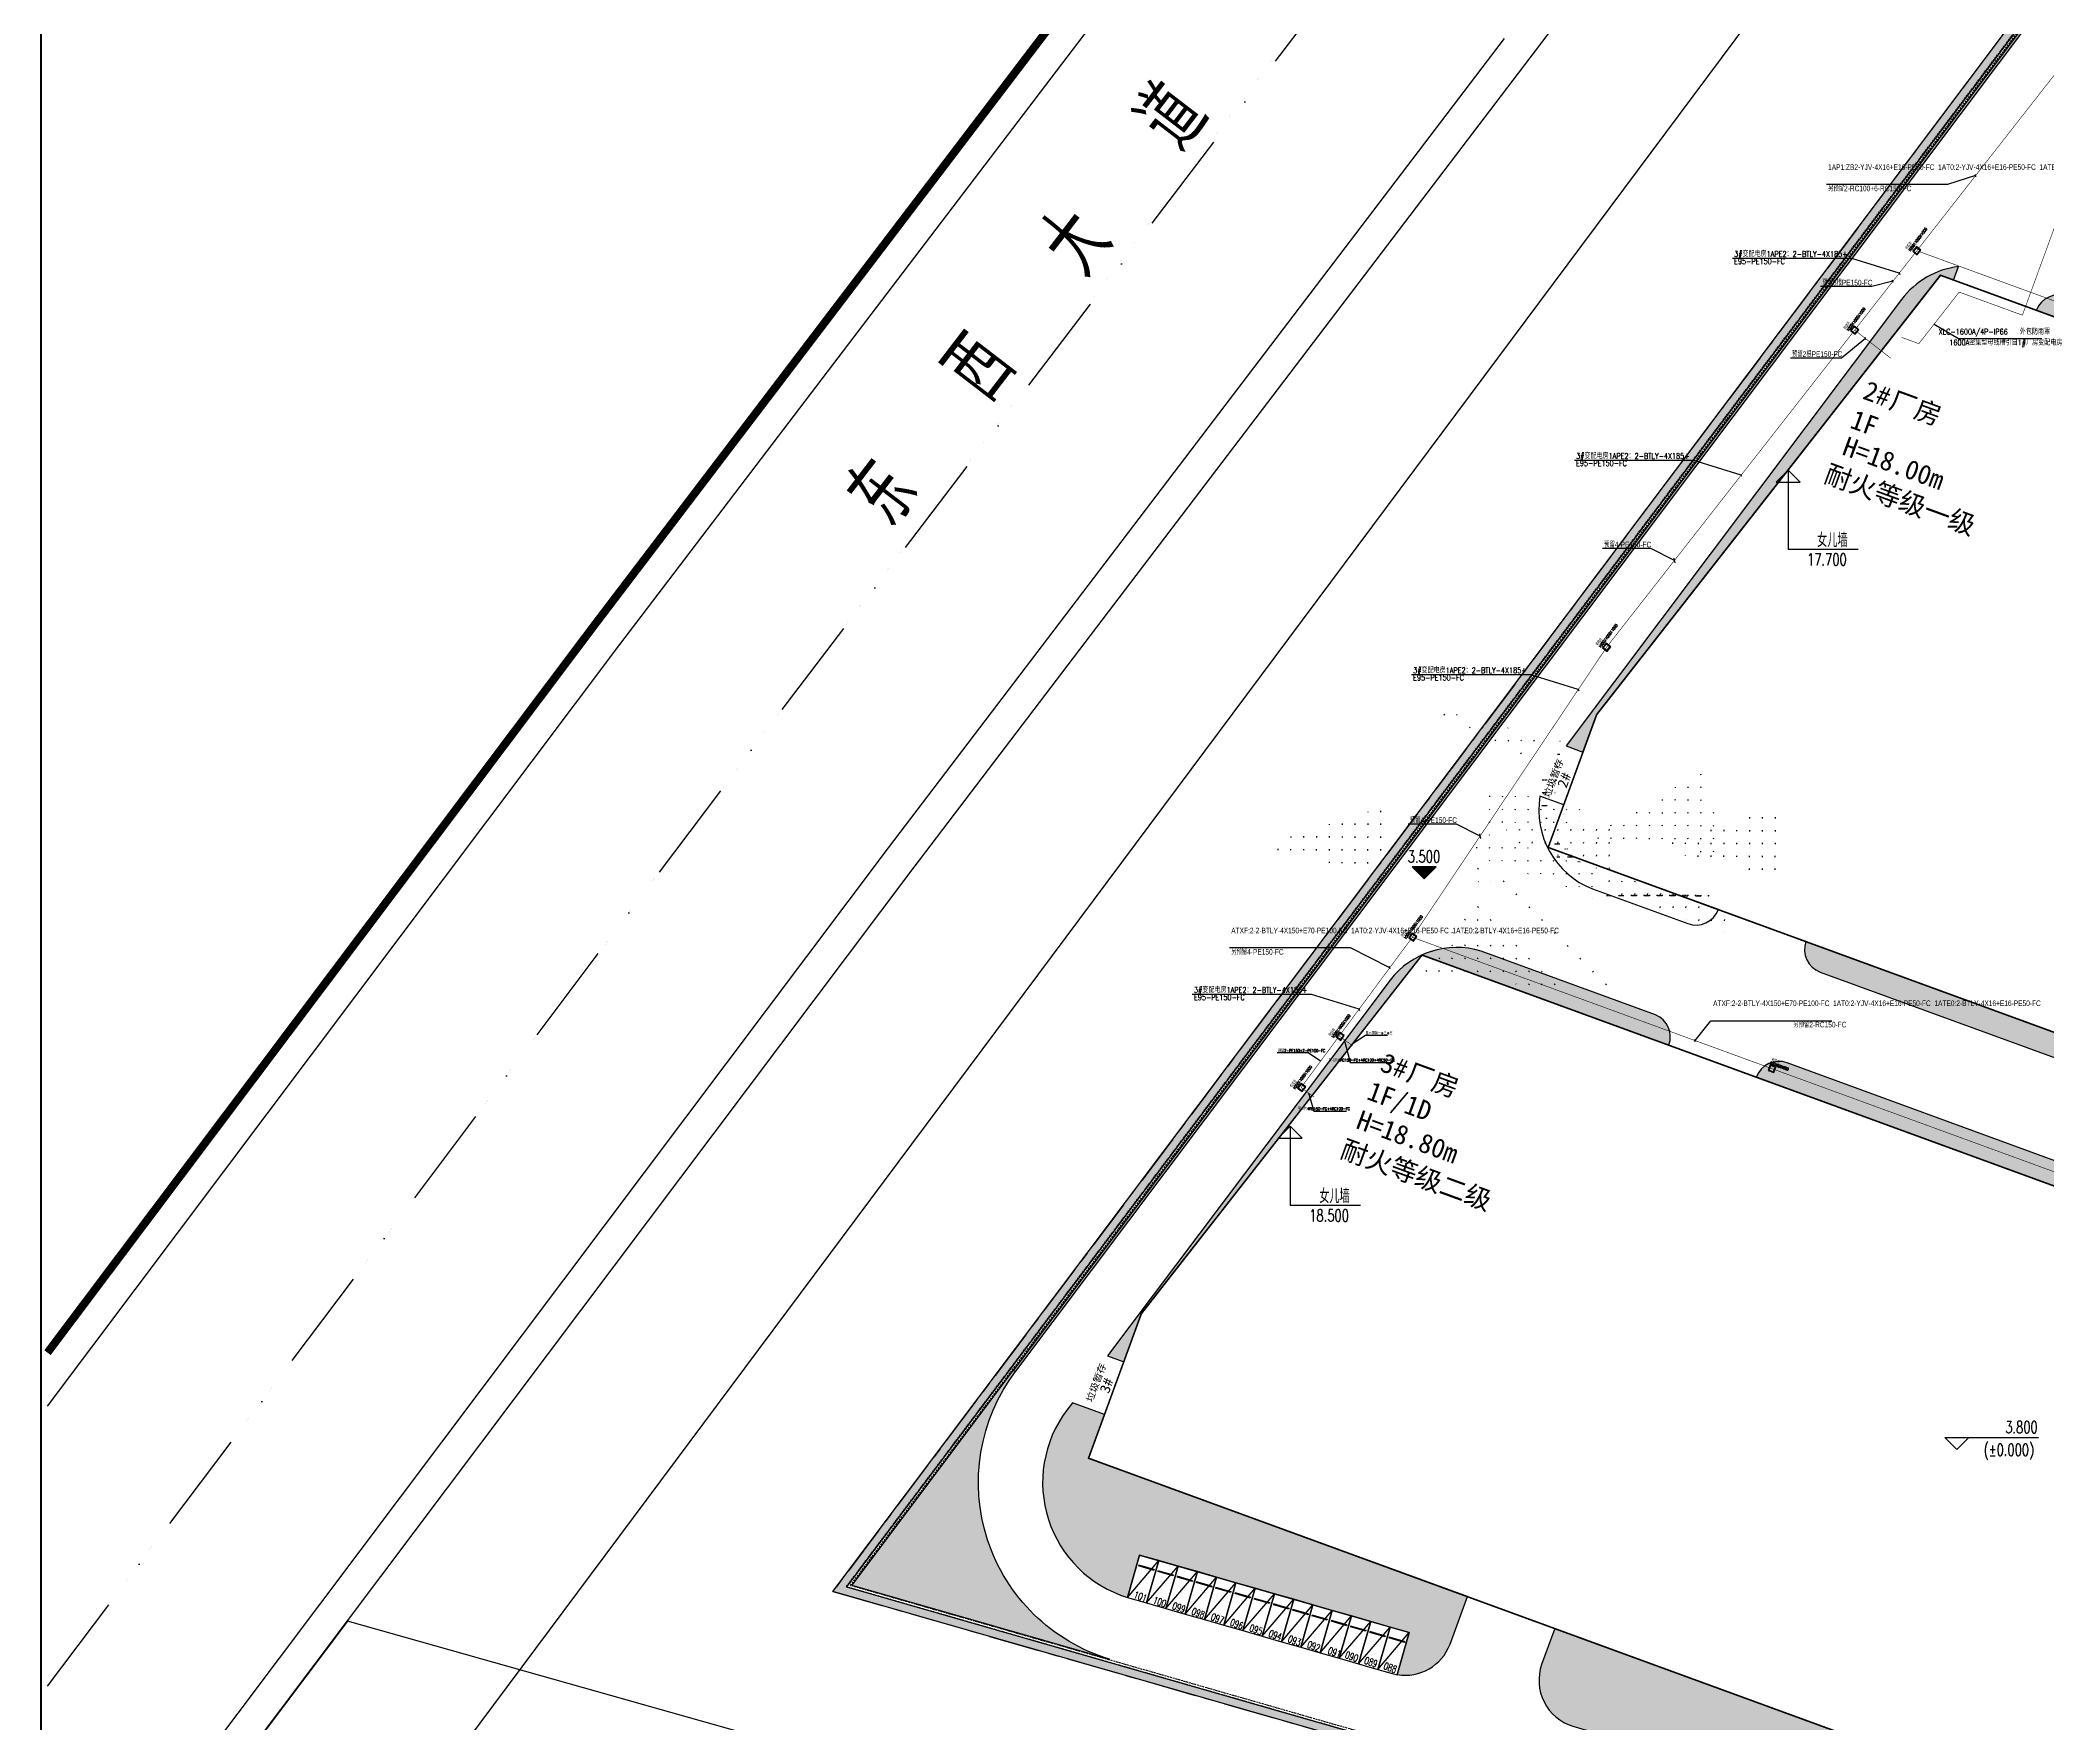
# Model space of a CAD drawing. Extents: x 40587477144 to 40590102100, y 3379967887 to 3381819730.
# Drawn here: x 40587952448 to 40588202806, y 3380168510 to 3380378443 of the extents above; entities that cross this region are included whole.
import ezdxf
from ezdxf.enums import TextEntityAlignment as Align

# ---------------------------------------------------------------- set-up
doc = ezdxf.new("R2010")
doc.units = 0
doc.header["$LTSCALE"] = 1000
doc.header["$MEASUREMENT"] = 0
for name, pattern in [('CENTER', [50.800000000000004, 31.75, -6.35, 6.35, -6.35]), ('DASH', [0.35, 0.25, -0.1]), ('DASHDOT', [25.399999999999995, 12.7, -6.349999999999999, 0, -6.349999999999999]), ('PHANTOM2', [31.749999999999986, 15.875, -3.174999999999999, 3.174999999999999, -3.174999999999999, 3.174999999999999, -3.174999999999999])]:
    doc.linetypes.add(name, pattern=pattern)
doc.layers.get('Defpoints').update_dxf_attribs({"color": 210})
for name, color, linetype in [('0-cxFrame', 155, 'Continuous'), ('0-HX', 1, 'Continuous'), ('00-HLBJ', 5, 'Continuous'), ('A-Car', 155, 'Continuous'), ('A-CURTAIN', 84, 'Continuous'), ('A-LIN-V', 9, 'Continuous'), ('A-SFCE', 30, 'Continuous'), ('AS-WALL', 40, 'Continuous'), ('CABLETRAY_DIM', 3, 'Continuous'), ('DIM-照明', 3, 'Continuous'), ('DIM-箱柜', 3, 'Continuous'), ('JT-路缘石线', 5, 'Continuous'), ('JT-道路中心线', 1, 'DASHDOT'), ('JT-道路名称', 7, 'Continuous'), ('JT-道路红线', 7, 'Continuous'), ('PUB_TEXT', 7, 'Continuous'), ('TEL_TEXT', 7, 'Continuous'), ('WIRE-照明', 1, 'Continuous'), ('YD-规划单元', 6, 'PHANTOM2'), ('建-文字', 7, 'Continuous'), ('建-标高', 3, 'Continuous'), ('总-标高', 3, 'Continuous'), ('电气', 7, 'Continuous'), ('高压线', 210, 'Continuous')]:
    doc.layers.add(name, color=color, linetype=linetype)
doc.layers.add('0-cxText', color=131, linetype='Continuous', lineweight=25)
doc.styles.add('_TEL_DIM', font='SIMPLEX', dxfattribs={"width": 0.8, "height": 3.5, "bigfont": 'HZTXT'})
doc.styles.add('A-STANDARD', font='SIMPLEX', dxfattribs={"bigfont": 'GBCBIG'})
doc.styles.add('cx_tuming', font='simhei.ttf')
doc.styles.add('cx_tuqian1', font='')
doc.styles.add('HZTXT5', font='aa.shx', dxfattribs={"width": 0.7, "bigfont": 'hztxt.shx'})
doc.styles.get("Standard").update_dxf_attribs({"font": 'GBENOR', "width": 0.7, "bigfont": 'GBCBIG'})
doc.styles.add('黑体', font='simhei.ttf', dxfattribs={"height": 12})
doc.styles.get('cx_tuqian1').set_extended_font_data('SimSun')
pattern_1 = [(19.99999999999998, (440.107795715332, 194.2398300170898), (956.275963936384, 2050.740422578524), [240, -48, 64, -48, 240, -960]), (19.99999999999998, (348.5154342651367, 211.9834671020508), (956.275963936384, 2050.740422578524), [160, -120, 240, -120, 160, -800]), (19.99999999999998, (655.8504104614258, 1004.918022155762), (956.275963936384, 2050.740422578524), [200, -80, 200, -1120]), (19.99999999999998, (-205.3501281738281, 1032.003547668457), (956.275963936384, 2050.740422578524), [80, -160, 80, -1280]), (110, (-54.99931335449219, 1086.72677230835), (-2050.740422578524, 956.275963936384), [143.9999999999999, -1456]), (110, (724.3924865722656, 348.7915229797363), (-2050.740422578524, 956.275963936384), [159.9999999999999, -1440]), (110, (881.3766403198242, 1087.002857208252), (-2050.740422578524, 956.275963936384), [159.9999999999999, -1440]), (65.00000000000001, (925.3208694458008, 404.8966331481934), (-547.2322293314808, 1503.508193286057), [160, -2102.7416992]), (154.9999999999999, (534.4087371826172, 262.6162528991699), (-1503.508193286057, -547.2322293314808), [160, -2102.741699199999]), (83.43494882, (877.4794540405273, 395.9972076416016), (-547.2322292444445, 1503.508193285503), [160, -3417.7087632]), (95.96375653, (799.5678939819336, 376.1531410217285), (-547.2322291846804, 1503.508193052025), [159.9999999999999, -6436.969001599999]), (95.96375653, (956.5520477294922, 1114.364471435547), (-547.2322291846804, 1503.508193052025), [128, -6468.969001599999]), (95.96375653, (-24.92916107177734, 1097.671417236328), (-547.2322291846804, 1503.508193052025), [112, -6484.969001599998]), (124.03624347, (649.2170791625977, 321.4299125671387), (-547.2322292935037, 1503.508193012417), [160, -6436.9690016]), (124.03624347, (806.2012252807617, 1059.641246795654), (-547.2322292935037, 1503.508193012417), [128, -6468.9690016]), (124.03624347, (-85.06947326660156, 1075.782127380371), (-547.2322292935037, 1503.508193012417), [112, -6484.9690016]), (136.5650512, (576.7778244018555, 286.5507621765137), (-547.2322299226216, 1503.508193038666), [159.9999999999999, -3417.706876319999])]

# ---------------------------------------------------------------- blocks, each defined once
blk = doc.blocks.new('GGRrrrr')
at = {"layer": 'A-CURTAIN'}
h = blk.add_hatch(dxfattribs=at)
h.set_pattern_fill('草坪或沼泽', color=0, scale=400, angle=19.99999999999998)
h.set_pattern_definition(pattern_1)
h.paths.add_polyline_path([(1393117.320922852, 618300.9193000793), (1393292.936767578, 540880.4741477966), (1330517.002159119, 532866.5696678162), (1241737.975387573, 527102.5202484131), (1161598.890319824, 521245.7613601685), (1240382.850791931, 783371.5528144836), (1244595.073738098, 797109.7279624939), (1261185.678756714, 852563.1131820679), (1335771.367614746, 847453.3053207397), (1355485.375518799, 842594.5098495483), (1380777.422203064, 840861.7712898254), (1392639.610717773, 828900.035358429), (1392845.235137939, 738250.2696037292), (1391845.237701416, 738248.0012702942), (1391806.246421814, 755447.9559936523), (1391306.45426178, 755446.8222770691), (1391785.831069946, 764447.9511528015), (1391640.544288635, 828487.3259391785), (1380332.88168335, 839889.8824043274), (1355330.389472961, 841602.7838134766), (1335616.381584167, 846461.5792884827), (1261914.650527954, 851510.8278846741), (1245552.140869141, 796819.8416023254), (1241339.732727051, 783081.0626220703), (1162974.660324097, 522348.9729347229), (1241669.135520935, 528100.1562232971), (1330421.199440002, 533862.4550628662), (1392290.937599182, 541760.6755371094), (1392117.323532104, 618298.6509666443)])
h.paths.add_polyline_path([(1393076.15146637, 636450.5321846008), (1392076.154045105, 636448.2638511658), (1392062.989784241, 641998.404788971), (1391563.607894897, 641997.2195243835), (1392041.628883362, 650998.2749595642), (1391886.520614624, 720048.3890342712), (1392886.518035889, 720050.6573638916)])
h = blk.add_hatch(dxfattribs=at)
h.set_pattern_fill('草坪或沼泽', color=0, scale=400, angle=19.99999999999998)
h.set_pattern_definition([(19.99999999999998, (440.107795715332, 194.2398300170898), (956.2759639363836, 2050.740422578524), [240, -48, 64, -48, 240, -960]), (19.99999999999998, (348.5154342651367, 211.9834671020508), (956.2759639363836, 2050.740422578524), [160, -120, 240, -120, 160, -800]), (19.99999999999998, (655.8504104614258, 1004.918022155762), (956.2759639363836, 2050.740422578524), [200, -80, 200, -1120]), (19.99999999999998, (-205.3501281738281, 1032.003547668457), (956.2759639363836, 2050.740422578524), [80, -160, 80, -1280]), (110, (-54.99931335449219, 1086.72677230835), (-2050.740422578524, 956.2759639363836), [143.9999999999999, -1456]), (110, (724.3924865722656, 348.7915229797363), (-2050.740422578524, 956.2759639363836), [159.9999999999999, -1440]), (110, (881.3766403198242, 1087.002857208252), (-2050.740422578524, 956.2759639363836), [159.9999999999999, -1440]), (65.00000000000001, (925.3208694458008, 404.8966331481934), (-547.2322293314807, 1503.508193286057), [160, -2102.7416992]), (154.9999999999999, (534.4087371826172, 262.6162528991699), (-1503.508193286057, -547.2322293314807), [160, -2102.741699199999]), (83.43494882, (877.4794540405273, 395.9972076416016), (-547.2322292444445, 1503.508193285503), [160, -3417.7087632]), (95.96375653, (799.5678939819336, 376.1531410217285), (-547.2322291846804, 1503.508193052025), [159.9999999999999, -6436.969001599999]), (95.96375653, (956.5520477294922, 1114.364471435547), (-547.2322291846804, 1503.508193052025), [128, -6468.969001599999]), (95.96375653, (-24.92916107177734, 1097.671417236328), (-547.2322291846804, 1503.508193052025), [112, -6484.969001599998]), (124.03624347, (649.2170791625977, 321.4299125671387), (-547.2322292935037, 1503.508193012417), [160, -6436.9690016]), (124.03624347, (806.2012252807617, 1059.641246795654), (-547.2322292935037, 1503.508193012417), [128, -6468.9690016]), (124.03624347, (-85.06947326660156, 1075.782127380371), (-547.2322292935037, 1503.508193012417), [112, -6484.9690016]), (136.5650512, (576.7778244018555, 286.5507621765137), (-547.232229922622, 1503.508193038667), [159.9999999999999, -3417.706876319999])])
edge = h.paths.add_edge_path()
edge.add_line((1391002.783584595, 755446.1334381104), (1391033.862896324, 755969.2298610318))
edge.add_line((1391033.86289978, 755969.2298622131), (1391484.60933056, 764440.2374043328))
edge.add_line((1391484.609329224, 764440.2374038696), (1391240.917746339, 828322.242167785))
edge.add_line((1391240.917747498, 828322.2421684265), (1380155.065434195, 839501.1268444082))
edge.add_line((1380155.065429688, 839501.1268424988), (1355268.395031075, 841206.093397873))
edge.add_line((1355268.39503479, 841206.0933990479), (1335554.387081419, 846064.8888675765))
edge.add_line((1335554.387077332, 846064.8888664246), (1262206.239214119, 851089.9137592164))
edge.add_line((1262206.239219666, 851089.9137611389), (1173161.430034699, 554852.1791891612))
edge.add_line((1173161.430030823, 554852.1791877747), (1173522.489795612, 554879.6278408373))
edge.add_line((1173522.4897995, 554879.6278419495), (1259298.694751966, 840247.1814245735))
edge.add_line((1259298.694747925, 840247.1814231873), (1260664.251583645, 840250.287743258))
edge.add_line((1260664.251579285, 840250.2877464294), (1260650.720505403, 845748.0085758491))
edge.add_line((1260650.72051239, 845748.0085716248), (1335651.042472096, 845918.1516353745))
edge.add_line((1335651.042472839, 845918.151638031), (1335663.543034486, 840420.7167655955))
edge.add_line((1335663.543029785, 840420.7167663574), (1342663.498677632, 840436.620142065))
edge.add_line((1342663.498680115, 840436.6201400757), (1342656.698541388, 843434.4194341273))
edge.add_line((1342656.698539734, 843434.4194335938), (1345656.684828249, 843441.2245361431))
edge.add_line((1345656.684829712, 843441.2245368958), (1345663.514863657, 840443.5152480957))
edge.add_line((1345663.514862061, 840443.515247345), (1365660.002805453, 840488.87754378))
edge.add_line((1365660.002807617, 840488.8775444031), (1374552.106933233, 839873.2337869616))
edge.add_arc((1367357.655082703, 824128.4532546997), 17310.63983173795, 5.5802626876526915, 65.44234737564938, ccw=False)
edge.add_line((1384586.259040833, 825811.7408561707), (1385552.940604924, 825812.0992239242))
edge.add_line((1385552.940605164, 825812.0992240906), (1390246.63666195, 825822.7249858105))
edge.add_line((1390246.636665344, 825822.72498703), (1390404.911168448, 755445.2751032704))
edge.add_line((1390404.911170959, 755445.2751045227), (1391002.783589707, 755446.1334401162))
h = blk.add_hatch(dxfattribs=at)
h.set_pattern_fill('草坪或沼泽', color=0, scale=400, angle=19.99999999999998)
h.set_pattern_definition(pattern_1)
edge = h.paths.add_edge_path()
edge.add_line((1213241.468276978, 651742.6384086609), (1213230.245631259, 656690.0771190752))
edge.add_line((1213230.245628357, 656690.0771179199), (1234555.110030854, 722941.168785134))
edge.add_line((1234555.110023499, 722941.1687889099), (1236280.014089942, 722945.0815126264))
edge.add_line((1236280.014099121, 722945.0815086365), (1236275.950220798, 724736.6308973046))
edge.add_arc((1241091.393806458, 715405.9554367065), 10500.00008225838, 117.2976864888419, 163.2701943690267)
edge.add_line((1231035.828521729, 718428.4722938538), (1210989.765795253, 651737.5307025709))
edge.add_line((1210989.765800476, 651737.5307044983), (1213241.468278664, 651742.6384090135))
h = blk.add_hatch(dxfattribs=at)
h.set_pattern_fill('草坪或沼泽', color=0, scale=400, angle=19.99999999999998)
h.set_pattern_definition(pattern_1)
edge = h.paths.add_edge_path()
edge.add_line((1286673.192825317, 726009.3791160583), (1250273.286475942, 725926.8104894941))
edge.add_arc((1250280.396728516, 722926.0861434937), 3000.732772074907, 90.13576314297943, 179.1608408723139)
edge.add_line((1247279.985809326, 722970.0335731506), (1289679.876683383, 723066.212411882))
edge.add_arc((1286679.696029663, 723008.6534385681), 3000.732725771154, 1.099094388058252, 90.12417214740054)
h = blk.add_hatch(dxfattribs=at)
h.set_pattern_fill('草坪或沼泽', color=0, scale=400, angle=19.99999999999998)
h.set_pattern_definition(pattern_1)
edge = h.paths.add_edge_path()
edge.add_arc((1220429.906616211, 646659.3443145752), 10502.36725285113, 190.5551207995654, 269.0246204464354)
edge.add_line((1220251.127334595, 636158.4988288879), (1232876.804333863, 636187.1385668392))
edge.add_arc((1232869.683876038, 639187.8729019165), 3000.742783217569, 270.1359572156081, 359.1610467982657)
edge.add_line((1235870.104980469, 639143.9361076355), (1213270.16315967, 639092.6709738355))
edge.add_line((1213270.163154602, 639092.6709747314), (1213257.346861058, 644742.6564221524))
edge.add_line((1213257.346862793, 644742.6564216614), (1210105.248521833, 644735.5062795302))
h = blk.add_hatch(dxfattribs=at)
h.set_pattern_fill('草坪或沼泽', color=0, scale=400, angle=19.99999999999998)
h.set_pattern_definition(pattern_1)
edge = h.paths.add_edge_path()
edge.add_arc((1286869.555404663, 639310.375164032), 3000.732495473213, 270.1357585763391, 359.160846078512)
edge.add_line((1289869.966064453, 639266.4280128479), (1247470.075112538, 639170.2491647773))
edge.add_arc((1250482.251991272, 639240.0633735657), 3012.985823415574, 181.3277252892525, 269.8959363115104)
edge.add_line((1250476.779647827, 636227.0825157166), (1286876.665432227, 636309.6510913904))
h = blk.add_hatch(dxfattribs=at)
h.set_pattern_fill('草坪或沼泽', color=0, scale=400, angle=19.99999999999998)
h.set_pattern_definition(pattern_1)
edge = h.paths.add_edge_path()
edge.add_line((1185748.074562073, 560630.0388450623), (1185733.640342871, 566993.2914012733))
edge.add_line((1185733.640342712, 566993.2914009094), (1203143.912731761, 621069.6545047899))
edge.add_line((1203143.912742615, 621069.6545028687), (1235910.93553076, 621144.0030057082))
edge.add_arc((1232910.943313599, 621137.1773109436), 2999.999985297673, 0.1303612998922534, 87.61311056244813)
edge.add_line((1233035.884391785, 624134.5744552612), (1209907.398558564, 624081.9055503625))
edge.add_arc((1210514.833221436, 613566.1014328003), 10533.33342763112, 93.30595849659449, 162.2692528149877)
edge.add_line((1200481.852256775, 616773.9675941467), (1193114.388335245, 592268.2086978712))
edge.add_line((1193114.388336182, 592268.2086982727), (1183603.077510351, 560625.1731884984))
edge.add_line((1183603.077507019, 560625.1731872559), (1185748.074572494, 560630.0388427951))
h = blk.add_hatch(dxfattribs=at)
h.set_pattern_fill('草坪或沼泽', color=0, scale=400, angle=19.99999999999998)
h.set_pattern_definition(pattern_1)
edge = h.paths.add_edge_path()
edge.add_line((1287040.806640625, 624256.8511352539), (1250504.113560064, 624177.0929171236))
edge.add_arc((1250510.89805603, 621177.1005744934), 3000.000015930785, 90.12957437084302, 180.1295743348205)
edge.add_line((1247510.905708313, 621170.3160820007), (1289910.796650928, 621266.4949332544))
edge.add_arc((1286910.804420471, 621259.6692237854), 2999.999999915158, 0.1303615983810036, 87.51636267160562)
h = blk.add_hatch(dxfattribs=at)
h.set_pattern_fill('草坪或沼泽', color=0, scale=400, angle=19.99999999999998)
h.set_pattern_definition(pattern_1)
edge = h.paths.add_edge_path()
edge.add_line((1173512.305244446, 554845.7449989319), (1173155.085936737, 554831.0713842202))
edge.add_line((1173155.0859375, 554831.0713844299), (1163524.968235145, 522790.2575555341))
edge.add_line((1163524.968238831, 522790.2575569153), (1188194.999978613, 524593.2033733372))
edge.add_line((1188194.999977112, 524593.2033729553), (1196898.305926643, 525229.2620976403))
edge.add_arc((1195519.698471069, 548182.0357627869), 22994.13789069359, 163.1539962715134, 273.4372146258146, ccw=False)
h = blk.add_hatch(dxfattribs=at)
h.set_pattern_fill('草坪或沼泽', color=0, scale=400, angle=19.99999999999998)
h.set_pattern_definition(pattern_1)
edge = h.paths.add_edge_path()
edge.add_line((1185763.953125, 553630.0568504333), (1181497.566036912, 553620.3790911356))
edge.add_line((1181497.56603241, 553620.3790893555), (1181163.316101037, 552508.3680380676))
edge.add_arc((1195532.515228271, 548191.2631492615), 15003.70881224868, 163.2775469475754, 272.9902600297627)
edge.add_line((1196315.20161438, 533207.983127594), (1195914.317433031, 538693.353841225))
edge.add_line((1195914.317428589, 538693.3538398743), (1230821.221517936, 541244.4351195028))
edge.add_line((1230821.22151947, 541244.4351196289), (1231217.218756597, 535825.9330934063))
edge.add_line((1231217.21875, 535825.9330940247), (1231219.128530798, 535799.8013059333))
edge.add_arc((1230091.420585632, 541693.2821273804), 6000.403436568175, 280.8325127464313, 359.2841170360192)
edge.add_line((1236091.355659485, 541618.3119468689), (1236076.986068722, 547944.4649811573))
edge.add_line((1236076.986068726, 547944.4649810791), (1185777.108986019, 547830.3659859998))
edge.add_line((1185777.108985901, 547830.3659858704), (1185763.953120482, 553630.0568484234))
h = blk.add_hatch(dxfattribs=at)
h.set_pattern_fill('草坪或沼泽', color=0, scale=400, angle=19.99999999999998)
h.set_pattern_definition(pattern_1)
edge = h.paths.add_edge_path()
edge.add_arc((1287086.611854553, 542474.2940864563), 3002.944574341888, 271.8572850416933, 359.9882297803063)
edge.add_line((1290089.556358337, 542473.677192688), (1290076.840876741, 548066.6175288585))
edge.add_line((1290076.84085083, 548066.617527008), (1247676.955272955, 547970.7161664492))
edge.add_line((1247676.955276489, 547970.7161712646), (1247687.75114993, 543196.960539914))
edge.add_arc((1253679.12134552, 543301.8079109192), 5992.287504082803, 181.0025584380961, 272.842281492802)
edge.add_line((1253976.259872437, 537316.8920173645), (1287183.937472948, 539472.9270909346))
edge = h.paths.add_edge_path()
edge.add_line((1329616.456428528, 542227.8923683167), (1341359.964062779, 543727.0552054652))
edge.add_arc((1341073.685401917, 546723.1906356812), 3009.781217659443, 275.4580023213756, 357.3877285112058)
edge.add_line((1344080.338951111, 546586.0140037537), (1344076.702546852, 548189.1094326916))
edge.add_line((1344076.702545166, 548189.1094322205), (1301676.806858308, 548096.0561051675))
edge.add_line((1301676.806861877, 548096.0561065674), (1301686.987860365, 543605.704719515))
edge.add_arc((1304689.737319946, 543616.8256759644), 3002.77005395695, 180.2121991850287, 271.7484849628892)
edge.add_line((1304781.358085632, 540615.4537162781), (1329616.456429699, 542227.8923684977))
at = {"layer": 'A-CURTAIN', "color": 0}
blk.add_line((1188194.999992371, 524652.3215293884), (1188194.999977112, 524593.2033729553), dxfattribs=at)
for points in [[(1241737.975387573, 527102.5202484131), (1161598.890319824, 521245.7613601685), (1240382.850791931, 783371.5528144836)], [(1241339.732727051, 783081.0626220703), (1162974.660324097, 522348.9729347229), (1241669.135520935, 528100.1562232971)], [(1262206.239219666, 851089.9137611389), (1173161.430030823, 554852.1791877747), (1173522.4897995, 554879.6278419495), (1259298.694747925, 840247.1814231873)]]:
    blk.add_lwpolyline(points, dxfattribs=at)
for points in [[(1213241.468276978, 651742.6384086609), (1213230.245628357, 656690.0771179199), (1234555.110023499, 722941.1687889099), (1236280.014099121, 722945.0815086365), (1236275.950218201, 724736.630897522, 0.2033273801087603), (1231035.828521729, 718428.4722938538), (1210989.765800476, 651737.5307044983)], [(1286673.192825317, 726009.3791160583), (1250273.286476135, 725926.8104896545, 0.4092385435631795), (1247279.985809326, 722970.0335731506), (1289679.876663208, 723066.2124137878, 0.4092385437160415)], [(1210105.248519897, 644735.5062789917, 0.3564257198133136), (1220251.127334595, 636158.4988288879), (1232876.804328918, 636187.1385650635, 0.4092386039449073), (1235870.104980469, 639143.9361076355), (1213270.163154602, 639092.6709747314), (1213257.346862793, 644742.6564216614), (1210105.248519897, 644735.5062789917)], [(1286876.665435791, 636309.6510925293, 0.4092385933467603), (1289869.966064453, 639266.4280128479), (1247470.075119019, 639170.2491645813, 0.4069131239025187), (1250476.779647827, 636227.0825157166)], [(1185748.074562073, 560630.0388450623), (1185733.640342712, 566993.2914009094), (1203143.912742615, 621069.6545028687), (1235910.935531616, 621144.0030059814, 0.4014032657888819), (1233035.884391785, 624134.5744552612), (1209907.3985672, 624081.9055480957, 0.3103326616780871), (1200481.852256775, 616773.9675941467), (1193114.388336182, 592268.2086982727), (1183603.077507019, 560625.1731872559)], [(1287040.806640625, 624256.8511352539), (1250504.113563538, 624177.092918396, 0.4142135621889499), (1247510.905708313, 621170.3160820007), (1289910.796653748, 621266.494934082, 0.4009131874781764)], [(1185763.953125, 553630.0568504333), (1181497.56603241, 553620.3790893555), (1181163.316101074, 552508.3680381775, 0.5189748700477782), (1196315.20161438, 533207.983127594), (1196315.20161438, 533207.983127594), (1195914.317428589, 538693.3538398743), (1230821.22151947, 541244.4351196289), (1231217.21875, 535825.9330940247), (1231219.12853241, 535799.8013038635, 0.3563377193979856), (1236091.355659485, 541618.3119468689), (1236076.986068726, 547944.4649810791), (1185777.108985901, 547830.3659858704)], [(1287183.937469482, 539472.9270896912, 0.4046909998279155), (1290089.556358337, 542473.677192688), (1290076.84085083, 548066.617527008), (1247676.955276489, 547970.7161712646), (1247687.751121521, 543196.9605369568, 0.423649714596616), (1253976.259872437, 537316.8920173645)]]:
    blk.add_lwpolyline(points, format="xyb", close=True, dxfattribs=at)
blk.add_lwpolyline([(1173512.305244446, 554845.7449989319), (1173155.0859375, 554831.0713844299), (1163524.968238831, 522790.2575569153), (1188194.999977112, 524593.2033729553), (1196898.305923462, 525229.262096405, -0.5221387178512485), (1173512.305244446, 554845.7449989319)], format="xyb", dxfattribs=at)
blk = doc.blocks.new('建筑-停车位-2400x5300')
at = {"color": 0}
blk.add_lwpolyline([(-49.99999999813735, 199.9999999757856), (-50.00000090897083, -5299.999999886379), (2449.999999089167, -5299.999999826774), (2449.999999998137, 200.0000000335276)], close=True, dxfattribs=at)
for points in [[(2449.999999998137, 200.0000000335276), (-50.00000090897083, -5299.999999886379)], [(199.9999990900978, -3953.625492763415), (2199.999999090098, -3953.625492763415)], [(199.9999990900978, -4053.625492763415), (199.9999990900978, -3953.625492763415)], [(199.9999990900978, -4053.625492763415), (2199.999999090098, -4053.625492763415)], [(2199.999999090098, -4053.625492763415), (2199.999999090098, -3953.625492763415)]]:
    blk.add_lwpolyline(points, dxfattribs=at)
blk = doc.blocks.new('G$C29A62568')
at = {"layer": 'A-Car', "color": 8, "extrusion": (7.110402563980044e-08, 1.939792531973538e-07, 0.9999999999999788), "rotation": 163.8498797130952}
for p in [(40588089603.94752, 3380184370.390601, 3541.662203707582), (40588092005.28809, 3380183675.003169, 3541.662239561829), (40588094406.62852, 3380182979.615665, 3541.662275416051), (40588096807.9691, 3380182284.228159, 3541.66231127028), (40588099209.30949, 3380181588.840579, 3541.662347124487), (40588101610.65007, 3380180893.453143, 3541.662382978732), (40588104011.99058, 3380180198.065649, 3541.662418832968), (40588106413.331, 3380179502.678143, 3541.66245468719), (40588108814.67158, 3380178807.290638, 3541.662490541421), (40588111216.01199, 3380178111.903201, 3541.662526395656), (40588113617.35254, 3380177416.515768, 3541.662562249898), (40588116018.69297, 3380176721.128335, 3541.662598104136), (40588118420.03384, 3380176025.7407, 3.402399852618601), (40588120821.37435, 3380175330.353193, 3.402399852616782)]:
    blk.add_blockref('建筑-停车位-2400x5300', p, dxfattribs=at)
blk = doc.blocks.new('55555555555555555555555555555')
at = {"layer": '建-文字', "color": 0, "style": 'A-STANDARD', "width": 0.7058823529411765}
for s, p in [('101', (40588088737.00387, 3380184250.540771)), ('100', (40588091139.91292, 3380183560.592903)), ('099', (40588093542.82198, 3380182870.645033)), ('098', (40588095945.73098, 3380182180.697177)), ('097', (40588098348.64005, 3380181490.749302)), ('096', (40588100751.54911, 3380180800.80143)), ('095', (40588103154.45812, 3380180110.853571)), ('094', (40588105557.36718, 3380179420.905703)), ('093', (40588107960.27628, 3380178730.957824)), ('092', (40588110363.18529, 3380178041.010108)), ('091', (40588112956.099, 3380177281.641963)), ('090', (40588115082.93716, 3380176748.730417)), ('089', (40588117485.84621, 3380176058.782547)), ('088', (40588119888.75526, 3380175368.834669))]:
    blk.add_text(s, height=892.5, rotation=339.9297114345931, dxfattribs=at).set_placement(p)
blk = doc.blocks.new('qd电缆手井')
at = {"layer": '电气', "color": 7}
for p, q in [((-238.6759234107449, 215.8350454529282), (211.3240765892551, 215.8350454529282)), ((-238.6759234107449, -234.1649545470718), (-238.6759234107449, 215.8350454529282)), ((-197.8759234107565, -193.3649545470835), (-197.8759234107565, 175.0350454529398)), ((-197.8759234107565, 175.0350454529398), (170.5240765892668, 175.0350454529398)), ((170.5240765892668, 175.0350454529398), (170.5240765892668, -193.3649545470835)), ((211.3240765892551, 215.8350454529282), (211.3240765892551, -234.1649545470718)), ((211.3240765892551, -234.1649545470718), (-238.6759234107449, -234.1649545470718)), ((170.5240765892668, -193.3649545470835), (-197.8759234107565, -193.3649545470835))]:
    blk.add_line(p, q, dxfattribs=at)
at = {"layer": '电气', "color": 8, "const_width": 30}
blk.add_lwpolyline([(-218.0356704102596, 182.1311835359666), (-218.0356704102596, -214.0751183969551), (191.1155886567431, -214.0751183969551), (191.1155886567431, 195.5777040290996), (-232.9092848057626, 195.5777040290996)], dxfattribs=at)
blk = doc.blocks.new('TK22.A0 L(Dragon)')
at = {"layer": '0-cxFrame', "const_width": 0.5}
blk.add_lwpolyline([(-80, 10), (-1169, 10), (-1169, 831), (-80, 831)], close=True, dxfattribs=at)
at = {"style": '黑体', "flags": 4}
blk.add_attdef('图幅', text='', height=3.3, dxfattribs=at).set_placement((-40, 3), align=Align.RIGHT)
at = {"layer": '0-cxText', "flags": 4}
for tag, height, style, p in [('建设单位', 3.5, 'cx_tuming', (-45, 240)), ('项目名称', 3.5, 'cx_tuming', (-45, 210)), ('子项名称', 3.5, 'cx_tuming', (-45, 180)), ('工程编号', 3.3, 'cx_tuqian1', (-35, 165)), ('图名1', 3.5, 'cx_tuming', (-45, 87)), ('图名2', 3.5, 'cx_tuming', (-45, 79)), ('图名3', 3.5, 'cx_tuming', (-45, 71)), ('出图日期', 3.3, 'cx_tuqian1', (-39, 60)), ('专业', 3.3, 'cx_tuqian1', (-55, 52)), ('图号', 3.3, 'cx_tuqian1', (-55, 44)), ('版次', 3.3, 'cx_tuqian1', (-20, 44))]:
    blk.add_attdef(tag, text='', height=height, dxfattribs=dict(at, style=style)).set_placement(p, align=Align.MIDDLE)
at = {"layer": 'Defpoints', "color": 6, "flags": 4}
for tag, height, style, p in [('tufu', 3.3, '黑体', (-12, 12)), ('dwfname', 4, 'cx_tuqian1', (-80, 3))]:
    blk.add_attdef(tag, text='', height=height, dxfattribs=dict(at, style=style)).set_placement(p, align=Align.RIGHT)

msp = doc.modelspace()

# ---------------------------------------------------------------- hatches: boundary and pattern name
at = {"layer": '建-标高'}
msp.add_hatch(color=8, dxfattribs=at).paths.add_polyline_path([(40588125031.82762, 3380273879.753905), (40588126531.82762, 3380275379.753905), (40588123531.82762, 3380275379.753905)], flags=17)

# ---------------------------------------------------------------- linework, layer by layer
at = {"layer": '0-HX', "linetype": 'CENTER', "ltscale": 0.2}
msp.add_lwpolyline([(40588374373.70446, 3380393980.898591), (40588367371.55781, 3380409302.927993), (40588344233.50639, 3380419662.492842), (40588327409.83178, 3380431029.725266), (40588259176.22743, 3380461579.853973), (40588224457.8989, 3380415266.100388), (40588215760.93867, 3380403827.430825), (40588051310.19777, 3380185028.900704), (40588128542.3989, 3380162853.200386), (40588213851.09889, 3380137607.100389), (40588275532.99889, 3380123451.400389)], close=True, dxfattribs=at)
at = {"layer": '00-HLBJ', "color": 8}
msp.add_lwpolyline([(40588273516.70723, 3380103361.461239), (40588208738.72647, 3380118227.628645), (40588208738.72647, 3380118227.628645), (40588122911.82647, 3380143627.128645), (40588122911.82647, 3380143627.128645), (40588045797.12647, 3380165769.128645), (40588045797.12647, 3380165769.128645), (40587990761.70316, 3380181326.658241), (40587990761.70316, 3380181326.658241), (40587977606.90001, 3380163829.5), (40587977606.90001, 3380163829.5), (40588000055.70001, 3380158223.400001), (40588000055.70001, 3380158223.400001), (40588062190.10002, 3380138734.1), (40588062190.10002, 3380138734.1), (40588137573.40002, 3380118412.200001), (40588137573.40002, 3380118412.200001), (40588166203.70001, 3380110004.700001), (40588166203.70001, 3380110004.700001), (40588178373.60001, 3380106324.800001), (40588178373.60001, 3380106324.800001), (40588181681.80001, 3380105459.5), (40588181681.80001, 3380105459.5), (40588228683.59811, 3380091657.2)], dxfattribs=at)
at = {"layer": 'A-SFCE', "linetype": 'DASH'}
for points in [[(40588297421.67845, 3380186275.2518), (40588274896.56686, 3380124623.454611), (40588214105.07052, 3380138574.811246), (40588128822.27942, 3380163813.243817), (40588052982.28779, 3380185589.19868), (40588216558.6606, 3380403224.398946), (40588225255.99951, 3380414663.566556), (40588259497.00459, 3380460340.577489), (40588326921.93321, 3380430152.515933), (40588343745.60792, 3380418785.283481), (40588361534.81735, 3380410820.547568), (40588366618.76474, 3380408544.319479), (40588373293.57961, 3380393938.554342), (40588351315.52277, 3380333784.059697), (40588347755.68797, 3380325498.369755)], [(40588297139.89675, 3380186378.203611), (40588274705.63725, 3380124975.070877), (40588214181.26199, 3380138865.124507), (40588128906.24356, 3380164101.256846), (40588053483.91479, 3380185757.288075), (40588216797.97619, 3380403043.488082), (40588225495.42977, 3380414482.806521), (40588259593.23772, 3380459968.794543), (40588326775.56367, 3380429889.353124), (40588343599.23837, 3380418522.120672), (40588361412.22539, 3380410546.738856), (40588366392.92683, 3380408316.736924), (40588372969.54214, 3380393925.851067), (40588351036.59865, 3380333894.832758), (40588347480.05086, 3380325616.793515)]]:
    msp.add_lwpolyline(points, dxfattribs=at)
at = {"layer": 'AS-WALL', "color": 20, "true_color": 0xf72408, "const_width": 200.0000000000001}
for points in [[(40588140496.06805, 3380277785.006165), (40588146540.46045, 3380294328.662395), (40588189424.8968, 3380349126.363404), (40588317658.96648, 3380302274.746078), (40588288901.09678, 3380223563.724436)], [(40588089757.16908, 3380219628.731724), (40588083180.85894, 3380201629.203375), (40588257603.73141, 3380137902.038649), (40588282723.98868, 3380206656.82238), (40588124769.27721, 3380264367.177512)]]:
    msp.add_lwpolyline(points, close=True, dxfattribs=at)
at = {"layer": 'CABLETRAY_DIM'}
for p, q in [((40588188638.14802, 3380343050.313205), (40588191648.90913, 3380341234.643461)), ((40588191648.90913, 3380341234.643461), (40588202065.85785, 3380341234.643461))]:
    msp.add_line(p, q, dxfattribs=at)
at = {"layer": 'CABLETRAY_DIM', "const_width": 80}
msp.add_lwpolyline([(40588188603.89463, 3380343070.970055, 1), (40588188672.40141, 3380343029.656355, 1)], format="xyb", close=True, dxfattribs=at)
at = {"layer": 'DIM-照明'}
for p, q in [((40588193802.54687, 3380361561.856452), (40588190279.62894, 3380360450.047133)), ((40588193834.47511, 3380361415.293881), (40588193770.61862, 3380361708.419024)), ((40588190279.62894, 3380360450.047133), (40588175192.32066, 3380360450.047133)), ((40588178359.13615, 3380351222.469582), (40588163475.32736, 3380351222.469582)), ((40588184268.09788, 3380349378.7914), (40588178359.13615, 3380351222.469582)), ((40588183480.71423, 3380348372.677086), (40588180851.4136, 3380347718.895802)), ((40588183512.64247, 3380348226.114515), (40588183448.78598, 3380348519.239657)), ((40588184204.87222, 3380349514.815351), (40588184331.32354, 3380349242.767448)), ((40588180851.4136, 3380347718.895802), (40588174475.40212, 3380347718.895802)), ((40588180067.71926, 3380341239.560222), (40588177073.38937, 3380338811.29314)), ((40588180099.64751, 3380341092.997651), (40588180035.79102, 3380341386.122793)), ((40588177073.38937, 3380338811.29314), (40588170697.37788, 3380338811.29314)), ((40588158651.43861, 3380326040.085079), (40588143767.62982, 3380326040.085079)), ((40588164560.40034, 3380324196.406897), (40588158651.43861, 3380326040.085079)), ((40588164497.17467, 3380324332.430849), (40588164623.626, 3380324060.382945)), ((40588153296.44325, 3380315056.766647), (40588147269.71632, 3380315056.766647)), ((40588156258.95451, 3380313559.542097), (40588153296.44325, 3380315056.766647)), ((40588156322.811, 3380313266.416955), (40588156195.09801, 3380313852.667238)), ((40588138335.18355, 3380299310.728029), (40588123451.37476, 3380299310.728029)), ((40588144244.14527, 3380297467.049847), (40588138335.18355, 3380299310.728029)), ((40588144180.91961, 3380297603.073798), (40588144307.37093, 3380297331.025895)), ((40588129067.95111, 3380280699.859807), (40588123041.22418, 3380280699.859807)), ((40588132030.46236, 3380279202.635257), (40588129067.95111, 3380280699.859807)), ((40588132094.31886, 3380278909.510115), (40588131966.60587, 3380279495.760398)), ((40588115853.14369, 3380265256.320551), (40588100765.8354, 3380265256.320551)), ((40588120759.01821, 3380262776.938987), (40588115853.14369, 3380265256.320551)), ((40588120790.94646, 3380262630.376416), (40588120727.08997, 3380262923.501558)), ((40588111001.95768, 3380259452.997203), (40588096118.14889, 3380259452.997203)), ((40588116910.9194, 3380257609.319021), (40588111001.95768, 3380259452.997203)), ((40588116847.69374, 3380257745.342972), (40588116974.14507, 3380257473.295069)), ((40588158815.14753, 3380253705.702021), (40588160794.39932, 3380256185.083584)), ((40588160794.39932, 3380256185.083584), (40588175881.70761, 3380256185.083584)), ((40588115060.23409, 3380253828.564257), (40588115793.80112, 3380250990.622233)), ((40588158847.07578, 3380253559.13945), (40588158783.21928, 3380253852.264592)), ((40588115793.80112, 3380250990.622233), (40588120935.58637, 3380250990.622233)), ((40588110611.65414, 3380247170.614723), (40588111255.86981, 3380244919.17268)), ((40588111255.86981, 3380244919.17268), (40588115363.38685, 3380244919.17268))]:
    msp.add_line(p, q, dxfattribs=at)
at = {"layer": 'DIM-箱柜'}
for p, q in [((40588116164.00876, 3380253362.307116), (40588117708.01556, 3380254358.548235)), ((40588117708.01556, 3380254358.548235), (40588120461.67468, 3380254358.548235)), ((40588110556.12798, 3380252166.178327), (40588106715.48065, 3380252166.178327)), ((40588112119.30347, 3380251126.519616), (40588110556.12798, 3380252166.178327))]:
    msp.add_line(p, q, dxfattribs=at)
at = {"layer": 'JT-路缘石线', "color": 8, "ltscale": 10}
for p, q in [((40588058241.99999, 3380277739), (40588135061.59999, 3380378654.9)), ((40587953364.21122, 3380138241.233315), (40588058241.99999, 3380277739))]:
    msp.add_line(p, q, dxfattribs=at)
msp.add_lwpolyline([(40587953364.21122, 3380208139.30594), (40588024743.6, 3380303080.9), (40588101635.59999, 3380404092), (40588151823.79999, 3380470101.9), (40588161238.59999, 3380482661.1)], dxfattribs=at)
at = {"layer": 'JT-道路中心线', "color": 8, "flags": 128}
msp.add_lwpolyline([(40587953364.21122, 3380173190.251926), (40588041492.8, 3380290410), (40588118350.4, 3380391375.9), (40588168585.5, 3380457447.5), (40588202101.37713, 3380502157.2)], dxfattribs=at)
at = {"layer": 'JT-道路红线', "color": 8, "const_width": 1000}
msp.add_lwpolyline([(40587953364.21122, 3380214796.220332), (40588021553.3, 3380305494.4), (40588098451.8, 3380406514.1), (40588148631.09999, 3380472512.2), (40588157708.3, 3380484621.1)], dxfattribs=at)
at = {"layer": 'JT-道路红线', "color": 8}
msp.add_lwpolyline([(40587953364.21122, 3380131584.317257), (40588061432.3, 3380275325.5), (40588138244.59999, 3380376231.9), (40588138247.59999, 3380376235.7), (40588138250.49999, 3380376239.6), (40588138253.39999, 3380376243.4), (40588191826.09999, 3380446704.8)], dxfattribs=at)
at = {"layer": 'WIRE-照明', "linetype": 'Continuous', "const_width": 70}
for points in [[(40588147823.87921, 3380302810.574823), (40588251340.35841, 3380435083.346713)], [(40588331133.75245, 3380299336.090053), (40588186552.62066, 3380352160.577808)], [(40588178722.33936, 3380342292.452581), (40588183208.97145, 3380338781.220815)], [(40588123557.36297, 3380266587.565547), (40588147823.87921, 3380302810.574823)], [(40588109686.34734, 3380247850.116463), (40588123557.36297, 3380266587.565554)], [(40588123547.86801, 3380266591.034651), (40588284794.38484, 3380207677.644303)], [(40588116125.53298, 3380253046.258907), (40588114493.42085, 3380254244.805212)], [(40588111318.45948, 3380246651.570158), (40588109686.34734, 3380247850.116462)]]:
    msp.add_lwpolyline(points, dxfattribs=at)
at = {"layer": 'WIRE-照明', "color": 3, "linetype": 'Continuous', "const_width": 70}
for points in [[(40588199631.61239, 3380344151.177612), (40588212070.36372, 3380378196.356594)], [(40588186720.58209, 3380340599.581338), (40588191752.25636, 3380347029.980211)], [(40588191752.25636, 3380347029.98021), (40588199631.61239, 3380344151.177612)], [(40588184568.77636, 3380341385.765377), (40588186720.58209, 3380340599.581339)]]:
    msp.add_lwpolyline(points, dxfattribs=at)
at = {"layer": 'WIRE-照明', "color": 6, "linetype": 'Continuous', "const_width": 9.999999999999998}
msp.add_lwpolyline([(40588116203.47287, 3380253331.422561), (40588115859.35593, 3380252891.711875), (40588115780.42771, 3380252953.480984), (40588116124.54465, 3380253393.19167)], close=True, dxfattribs=at)
at = {"layer": 'YD-规划单元', "color": 8, "ltscale": 2, "const_width": 1, "flags": 128}
msp.add_lwpolyline([(40588202729.90428, 3380502157.2), (40588184977.99999, 3380477547.2), (40588119207.59999, 3380393357.8), (40588029278.7, 3380274194.2), (40587961257.39999, 3380183824), (40587953364.21122, 3380173332.789425)], dxfattribs=at)
at = {"layer": '建-标高', "color": 8}
for p, q in [((40588170410.37728, 3380324826.112896), (40588168910.37728, 3380323326.112896)), ((40588168910.37728, 3380323326.112896), (40588171910.37728, 3380323326.112896)), ((40588170410.37728, 3380324826.112896), (40588171910.37728, 3380323326.112896)), ((40588170410.37728, 3380324826.112896), (40588170410.37728, 3380314978.780274)), ((40588170410.37728, 3380314978.780274), (40588179152.58151, 3380314978.780274)), ((40588125031.82762, 3380273879.753905), (40588123531.82762, 3380275379.753905)), ((40588126531.82762, 3380275379.753905), (40588123531.82762, 3380275379.753905)), ((40588125031.82762, 3380273879.753905), (40588126531.82762, 3380275379.753905)), ((40588108332.36956, 3380243034.628854), (40588106832.36956, 3380241534.628854)), ((40588108332.36956, 3380243034.628854), (40588109832.36956, 3380241534.628854)), ((40588108332.36956, 3380243034.628854), (40588108332.36956, 3380233187.296232)), ((40588106832.36956, 3380241534.628854), (40588109832.36956, 3380241534.628854)), ((40588108332.36956, 3380233187.296232), (40588117074.57379, 3380233187.296232))]:
    msp.add_line(p, q, dxfattribs=at)
at = {"layer": '总-标高', "color": 8}
for p, q in [((40588191446.80439, 3380202730.535805), (40588189946.80439, 3380204230.535805)), ((40588189946.80439, 3380204230.535805), (40588201646.80439, 3380204230.535805)), ((40588191446.80439, 3380202730.535805), (40588192946.80439, 3380204230.535805))]:
    msp.add_line(p, q, dxfattribs=at)
at = {"layer": '高压线', "color": 8}
msp.add_lwpolyline([(40587953364.21122, 3380096223.224099), (40588256020.42388, 3380502157.2)], dxfattribs=at)

# ---------------------------------------------------------------- block references
at = {"color": 8, "rotation": 339.7997433640027}
msp.add_blockref('GGRrrrr', (40586781172.12674, 3380096947.084455), dxfattribs=at)
at = {"extrusion": (-7.059998132795915e-08, -1.939148066761998e-07, 0.9999999999999787), "rotation": 0.1297468477867362}
msp.add_blockref('G$C29A62568', (7759349.455236042, -91903963.36278875, 17.27372936161518), dxfattribs=at)
at = {"layer": '0-cxFrame', "xscale": 500, "yscale": 500, "zscale": 500}
msp.add_blockref('TK22.A0 L(Dragon)', (40588537072.5062, 3380086657.200001), dxfattribs=at)
at = {"layer": 'A-LIN-V', "color": 8}
msp.add_blockref('55555555555555555555555555555', (0, 0), dxfattribs=at)
at = {"layer": '电气', "xscale": -1.628664022889024, "yscale": 1.628664022889024, "zscale": 1.628664022889024}
for p, rotation in [((40588186461.20435, 3380352210.411419), 321.1845225190367), ((40588178714.48044, 3380342311.691406), 321.1845225190367), ((40588147770.51485, 3380302771.667059), 321.1845225190367), ((40588123606.05705, 3380266623.47507), 323.0667509558876), ((40588114552.97256, 3380254272.741404), 323.0667509558876), ((40588168385.37138, 3380250216.329213), 339.9296046072948), ((40588109745.89906, 3380247878.052655), 323.0667509558876)]:
    msp.add_blockref('qd电缆手井', p, dxfattribs=dict(at, rotation=rotation))

# ---------------------------------------------------------------- texts
at = {"layer": 'CABLETRAY_DIM', "color": 7, "style": '_TEL_DIM', "width": 0.8}
for s, p in [('XLC-1600A/4P-IP66   外包防雨罩', (40588189191.08095, 3380341741.310127)), ('1600A密集型母线槽引自1#厂房变配电房', (40588190522.10457, 3380340394.643461))]:
    msp.add_text(s, height=700, dxfattribs=at).set_placement(p)
at = {"layer": 'DIM-照明', "color": 7}
for s, height, style, width, p in [('1AP1:ZB2-YJV-4X16+E16-PE50-FC  1AT0:2-YJV-4X16+E16-PE50-FC  1ATE0:2-BTLY-4X16+E16-PE50-FC', 700, 'HZTXT5', 0.7, (40588175402.32066, 3380362270.047133)), ('另预留2-RC100+6-RC150-FC', 700, 'HZTXT5', 0.7, (40588175402.32066, 3380359610.047133)), ('3#变配电房1APE2：2-BTLY-4X185+', 700, '_TEL_DIM', 0.8, (40588163685.32736, 3380351432.469582)), ('E95-PE150-FC', 700, '_TEL_DIM', 0.8, (40588163685.32736, 3380350522.469582)), ('预留6根PE150-FC  ', 700, 'HZTXT5', 0.7, (40588174685.40212, 3380347858.895802)), ('预留2根PE150-FC  ', 700, 'HZTXT5', 0.7, (40588170907.37788, 3380338951.29314)), ('3#变配电房1APE2：2-BTLY-4X185+', 700, '_TEL_DIM', 0.8, (40588143977.62982, 3380326250.085079)), ('E95-PE150-FC', 700, '_TEL_DIM', 0.8, (40588143977.62982, 3380325340.085079)), ('预留4-PE150-FC', 700, 'HZTXT5', 0.7, (40588147479.71632, 3380315196.766647)), ('3#变配电房1APE2：2-BTLY-4X185+', 700, '_TEL_DIM', 0.8, (40588123661.37476, 3380299520.728029)), ('E95-PE150-FC', 700, '_TEL_DIM', 0.8, (40588123661.37476, 3380298610.728029)), ('预留4-PE150-FC', 700, 'HZTXT5', 0.7, (40588123251.22418, 3380280839.859807)), ('ATXF:2-2-BTLY-4X150+E70-PE100-FC  1AT0:2-YJV-4X16+E16-PE50-FC  1ATE0:2-BTLY-4X16+E16-PE50-FC', 700, 'HZTXT5', 0.7, (40588100975.8354, 3380267076.320551)), ('另预留4-PE150-FC', 700, 'HZTXT5', 0.7, (40588100975.8354, 3380264416.320551)), ('3#变配电房1APE2：2-BTLY-4X185+', 700, '_TEL_DIM', 0.8, (40588096328.14889, 3380259662.997203)), ('E95-PE150-FC', 700, '_TEL_DIM', 0.8, (40588096328.14889, 3380258752.997203)), ('ATXF:2-2-BTLY-4X150+E70-PE100-FC  1AT0:2-YJV-4X16+E16-PE50-FC  1ATE0:2-BTLY-4X16+E16-PE50-FC', 700, 'HZTXT5', 0.7, (40588161071.39072, 3380258005.083584)), ('另预留2-RC150-FC', 700, 'HZTXT5', 0.7, (40588171070.16328, 3380255345.083584)), ('预埋管4RC150-FC+4RC100+4RC50-FC', 350, '_TEL_DIM', 0.8, (40588113161.505, 3380251095.622233)), ('预埋管4RC150-FC+4RC100-FC', 350, '_TEL_DIM', 0.8, (40588109295.97215, 3380245024.17268))]:
    msp.add_text(s, height=height, dxfattribs=dict(at, style=style, width=width)).set_placement(p)
at = {"layer": 'DIM-箱柜', "color": 7, "style": '_TEL_DIM', "width": 0.8}
for s, p in [('阻水钢板一+三+五', (40588117751.84528, 3380254463.548235)), ('预留2-PE150+2-PE100-FC', (40588106820.48065, 3380252271.178327))]:
    msp.add_text(s, height=350, dxfattribs=at).set_placement(p)
at = {"layer": 'JT-道路名称', "color": 8}
msp.add_text('东   西   大   道', height=8399.999999999995, rotation=52.48442106939716, dxfattribs=at).set_placement((40588059032.3085, 3380317099.861443))
at = {"layer": 'PUB_TEXT', "color": 8, "style": '黑体', "width": 1.1}
for s, height, p in [('垃圾暂存', 840.0000000000002, (40588140676.73662, 3380283913.505292)), ('2#', 1260, (40588142766.57571, 3380285087.631587)), ('垃圾暂存', 840.0000000000002, (40588083651.66821, 3380208551.824932)), ('3#', 1260, (40588085696.89485, 3380209603.845822))]:
    msp.add_text(s, height=height, rotation=69.79962398826267, dxfattribs=at).set_placement(p)
at = {"layer": 'TEL_TEXT', "style": '_TEL_DIM'}
for s, rotation, width, p in [('1000X1000X1000', 53.06689317359392, 0.7, (40588185634.80676, 3380352019.134676, 0.1060557935604734)), ('电缆井', 53.06689317359392, 0.75, (40588185275.10552, 3380352289.532557, 0.1060557935604734)), ('电缆井', 53.06689317359392, 0.75, (40588177584.62888, 3380342341.923357, 0.1060557935604734)), ('1000X1000X1000', 53.06689317359392, 0.7, (40588177944.33012, 3380342071.525476, 0.1060557935604734)), ('电缆井', 53.06689317359392, 0.75, (40588146681.16085, 3380302886.361462, 0.1060557935604734)), ('1000X1000X1000', 53.06689317359392, 0.7, (40588147040.86209, 3380302615.963581, 0.1060557935604734)), ('1000X1000X1000', 53.06689317359392, 0.7, (40588122736.52873, 3380266282.514337, 0.1060557935604734)), ('电缆井', 53.06689317359392, 0.75, (40588122376.82749, 3380266552.912217, 0.1060557935604734)), ('1000X1000X1000', 53.06689317359392, 0.7, (40588113715.22072, 3380253933.276438, 0.1060557935604734)), ('电缆井', 53.06689317359392, 0.75, (40588113355.51948, 3380254203.674318, 0.1060557935604734)), ('800X800X800', 339.929604607576, 0.6, (40588168136.76264, 3380250773.854987, 0.1060557935604734)), ('电缆井', 339.929604607576, 0.75, (40588168291.19113, 3380251196.52725, 0.1060557935604734)), ('电缆井', 53.06689317359392, 0.75, (40588108548.44598, 3380247808.985569, 0.1060557935604734)), ('1000X1000X1000', 53.06689317359392, 0.7, (40588108908.14722, 3380247538.587688, 0.1060557935604734))]:
    msp.add_text(s, height=349.9999999999999, rotation=rotation, dxfattribs=dict(at, width=width)).set_placement(p)
at = {"layer": '建-文字', "color": 8, "style": '黑体'}
for s, p in [('2#', (40588179582.84969, 3380333780.010089)), ('厂房', (40588182833.61884, 3380332592.308627)), ('1F', (40588177990.51952, 3380330156.415587)), ('H=18.00m', (40588177015.72228, 3380326818.230539)), ('耐火等级一级', (40588174738.04419, 3380323409.979968)), ('3#', (40588119386.64493, 3380249971.299186)), ('厂房', (40588122637.41407, 3380248783.597723)), ('1F/1D', (40588117733.88806, 3380246437.822019)), ('H=18.80m', (40588116403.25986, 3380242825.074916)), ('耐火等级二级', (40588114406.89603, 3380239206.345038))]:
    msp.add_text(s, height=2406.437768240343, rotation=339.9297114345931, dxfattribs=at).set_placement(p)
at = {"layer": '建-标高', "color": 8, "style": 'A-STANDARD'}
for p in [(40588174027.32033, 3380315223.29296), (40588111949.31261, 3380233431.808918)]:
    msp.add_text('女儿墙', height=1762.962962962963, dxfattribs=at).set_placement(p)
at = {"layer": '建-标高', "color": 8, "style": 'A-STANDARD', "width": 0.7058823529411765}
for s, p in [('17.700', (40588172780.09811, 3380312948.29296)), ('3.500', (40588122981.82762, 3380275904.753905)), ('18.500', (40588110702.09039, 3380231156.808918))]:
    msp.add_text(s, height=1487.5, dxfattribs=at).set_placement(p)
at = {"layer": '总-标高', "color": 8, "style": 'A-STANDARD', "width": 0.7058823529411765}
for s, p in [('3.800', (40588197496.80439, 3380204755.535805)), ('(%%P0.000)', (40588194796.80439, 3380201934.702472))]:
    msp.add_text(s, height=1487.5, dxfattribs=at).set_placement(p)

doc.saveas('drawing.dxf')
